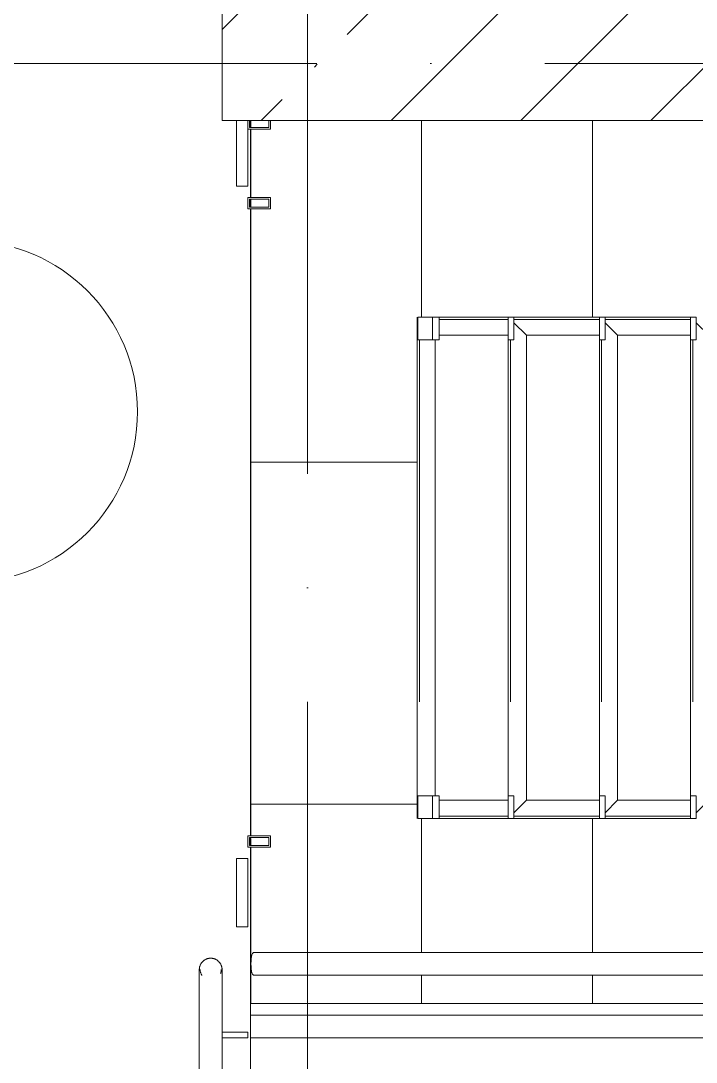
# Model space of a CAD drawing. Header units: millimetres. Extents: x -6467 to 106027, y -7090 to 195095.
# Drawn here: x 83306 to 84492, y 102692 to 104520 of the extents above; entities that cross this region are included whole.
import ezdxf

# ---------------------------------------------------------------- set-up
doc = ezdxf.new("R2010")
doc.units = ezdxf.units.MM
doc.linetypes.add('50_200_ШТРИХ_1Т_ш5_п1_п1_', pattern=[1400, 1000, -200, 0, -200])
doc.linetypes.add('Штрих', pattern=[1270, 635, -635])
for name, color, linetype, lineweight, true_color in [('A-AREA-IDEN-1', 7, 'Continuous', 9, 0xaaaaaa), ('A-GENM-1', 7, 'Continuous', 9, 0xaaaaaa), ('A-GENM-2', 7, 'Continuous', 20, 0xaaaaaa), ('A-GENM-HDLN-1', 7, 'Штрих', 5, 0xaaaaaa), ('S-STRS-1', 7, 'Continuous', 9, 0xaaaaaa), ('S-STRS-2', 7, 'Continuous', 5, 0xbfbfbf), ('Оси-3', 7, '50_200_ШТРИХ_1Т_ш5_п1_п1_', 9, 0xaaaaaa)]:
    doc.layers.add(name, color=color, linetype=linetype, lineweight=lineweight, true_color=true_color)
for name, color, linetype, lineweight in [('A-FLOR', 7, 'Continuous', 9), ('A-WALL', 7, 'Continuous', 5), ('Ограждение', 7, 'Continuous', 9), ('Ограждение-1', 7, 'Continuous', 20)]:
    doc.layers.add(name, color=color, linetype=linetype, lineweight=lineweight)
pattern_1 = [(45, (109.45, 102614.03), (-228.0985, 228.0985), []), (45, (337.55, 102614.03), (-228.0985, 228.0985), [403.225, -80.645, 6.706, -73.939])]
pattern_2 = [(180, (83709.45, 104345.1), (7e-14, -600), []), (270, (83709.45, 104345.1), (600, 4e-14), [])]

# ---------------------------------------------------------------- blocks, each defined once
blk = doc.blocks.new('О_Элемент ограждения_Обод_Труба_ГОСТ 8645-68 - О_Элемент ограждения_Обод_Труба_ГОСТ 8645-68-26169597-АИ_План этажа Радиаторы_3')
at = {"layer": 'Ограждение'}
for p, q in [((-3900, 20), (0, 20)), ((0, -20), (-3900, -20))]:
    blk.add_line(p, q, dxfattribs=at)
blk = doc.blocks.new('О_Элемент поручня_Маршевый_Труба_ГОСТ 8732-78 - О_Элемент поручня_Маршевый_Труба_ГОСТ 8732-78-26169598-АИ_План этажа Радиаторы_3')
at = {"layer": 'Ограждение'}
for p, q in [((-13.2, 0), (-3902.6, 0)), ((-3902.6, -40), (-13.2, -40))]:
    blk.add_line(p, q, dxfattribs=at)
at = {"layer": 'Ограждение', "flags": 128}
for points in [[(-8.4, -20), (-8.6, -15.5), (-8.9, -11.3), (-9.5, -7.5), (-10.2, -4.4), (-11.1, -2), (-12.1, -0.5), (-13.2, 0)], [(-13.2, -40), (-12.1, -39.5), (-11.1, -38), (-10.2, -35.6), (-9.5, -32.5), (-8.9, -28.7), (-8.6, -24.5), (-8.4, -20)]]:
    blk.add_lwpolyline(points, dxfattribs=at)
blk = doc.blocks.new('О_Элемент ограждения_Обод_Труба_ГОСТ 86451 - О_Элемент ограждения_Обод_Труба_ГОСТ 8645-68 2-21430274-АИ_План этажа Радиаторы_3')
at = {"layer": 'Ограждение-1'}
for p, q in [((-1815.2, 20), (-1800, 20)), ((-1800, 20), (-1800, -20)), ((-20, -20), (-20, 20)), ((-20, 20), (0, 20)), ((0, 20), (0, -20)), ((-1803, 17), (-1815.2, 17)), ((-1803, -17), (-1803, 17)), ((-17, 17), (-17, -17)), ((-3, 17), (-17, 17)), ((-3, -17), (-3, 17)), ((-1815.2, -17), (-1803, -17)), ((-17, -17), (-3, -17)), ((-1800, -20), (-1815.2, -20)), ((0, -20), (-20, -20))]:
    blk.add_line(p, q, dxfattribs=at)
blk = doc.blocks.new('О_Элемент поручня_Площадочный_Двухуровневый_ГОСТ 8732-78 - О_Элемент поручня_Площадочный_Двухуровневый_ГОСТ 8732-78 2-V145-АИ_План этажа Радиаторы_3')
at = {"layer": 'Ограждение'}
for p, q in [((320, 0), (0, 0)), ((0, 0), (0, -20)), ((0, -20), (0, -25.2)), ((0, -25.9), (0, -40)), ((0, -40), (320, -40))]:
    blk.add_line(p, q, dxfattribs=at)
at = {"layer": 'Ограждение', "flags": 128}
for points in [[(320, 0), (322.4, 0), (324.8, 0), (327.2, 0), (329.6, 0), (331.9, 0), (334.3, 0), (336.6, 0), (338.9, 0), (341.1, 0), (343.4, 0), (345.6, 0), (347.7, 0), (349.8, 0), (351.9, 0), (353.9, 0), (355.8, 0), (357.7, 0), (359.6, 0), (361.3, 0), (363, 0), (364.7, 0), (366.2, 0), (367.7, 0), (369.2, 0), (370.5, 0), (371.7, 0), (372.9, 0), (374, 0), (375, 0), (375.9, 0), (376.7, 0), (377.5, 0), (378.1, 0), (378.7, 0), (379.1, 0), (379.5, 0), (379.8, 0), (379.9, 0), (380, 0)], [(380, 0), (380, 0), (379.8, 0), (379.6, 0), (379.2, 0), (378.8, 0), (378.3, 0), (377.7, 0), (377, 0), (376.2, 0), (375.3, 0), (374.3, 0), (373.2, 0), (372.1, 0), (370.8, 0), (369.5, 0), (368.1, 0), (366.7, 0), (365.1, 0), (363.5, 0), (361.8, 0), (360, 0), (358.2, 0), (356.3, 0), (354.4, 0), (352.4, 0), (350.4, 0), (348.3, 0), (346.1, 0), (344, 0), (341.7, 0), (339.5, 0), (337.2, 0), (334.9, 0), (332.6, 0), (330.2, 0), (327.8, 0), (325.4, 0), (323, 0), (320.6, 0), (320, 0)], [(380, -1.5), (379.3, -1.5), (378.5, -1.6), (377.8, -1.6), (377.1, -1.7), (376.3, -1.9), (375.6, -2), (374.9, -2.2), (374.2, -2.4), (373.5, -2.7), (372.8, -3), (372.1, -3.3), (371.5, -3.6), (370.8, -3.9), (370.2, -4.3), (369.6, -4.7)], [(380, 0), (380.8, 0), (381.6, -0.1), (382.4, -0.1), (383.2, -0.3), (384, -0.4), (384.8, -0.6), (385.5, -0.8), (386.3, -1), (387, -1.3), (387.8, -1.6), (388.5, -1.9), (389.2, -2.3), (389.9, -2.6), (390.6, -3.1), (391.3, -3.5), (391.9, -4), (392.6, -4.4), (393.2, -5), (393.8, -5.5), (394.3, -6.1), (394.9, -6.7), (395.4, -7.3), (395.9, -7.9), (396.4, -8.5), (396.8, -9.2), (397.2, -9.9), (397.6, -10.6), (398, -11.3), (398.3, -12), (398.6, -12.8), (398.9, -13.5), (399.2, -14.3), (399.4, -15), (399.6, -15.8), (399.7, -16.6), (399.8, -17.4), (399.9, -18.2), (400, -19), (400, -19.8), (400, -20)], [(400, -20), (400, -20.8), (399.9, -21.6), (399.9, -22.4), (399.7, -23.2), (399.6, -24), (399.4, -24.8), (399.2, -25.5), (399, -26.3), (398.7, -27), (398.4, -27.8), (398.1, -28.5), (397.7, -29.2), (397.4, -29.9), (396.9, -30.6), (396.5, -31.3), (396, -31.9), (395.6, -32.6), (395, -33.2), (394.5, -33.8), (393.9, -34.3), (393.3, -34.9), (392.7, -35.4), (392.1, -35.9), (391.5, -36.4), (390.8, -36.8), (390.1, -37.2), (389.4, -37.6), (388.7, -38), (388, -38.3), (387.2, -38.6), (386.5, -38.9), (385.7, -39.2), (385, -39.4), (384.2, -39.6), (383.4, -39.7), (382.6, -39.8), (381.8, -39.9), (381, -40), (380.2, -40), (380, -40)], [(380, -40), (380, -40), (379.8, -40), (379.6, -40), (379.2, -40), (378.8, -40), (378.3, -40), (377.7, -40), (377, -40), (376.2, -40), (375.3, -40), (374.3, -40), (373.2, -40), (372.1, -40), (370.8, -40), (369.5, -40), (368.1, -40), (366.7, -40), (365.1, -40), (363.5, -40), (361.8, -40), (360, -40), (358.2, -40), (356.3, -40), (354.4, -40), (352.4, -40), (350.4, -40), (348.3, -40), (346.1, -40), (344, -40), (341.7, -40), (339.5, -40), (337.2, -40), (334.9, -40), (332.6, -40), (330.2, -40), (327.8, -40), (325.4, -40), (323, -40), (320.6, -40), (320, -40)], [(320, -40), (322.4, -40), (324.8, -40), (327.2, -40), (329.6, -40), (331.9, -40), (334.3, -40), (336.6, -40), (338.9, -40), (341.1, -40), (343.4, -40), (345.6, -40), (347.7, -40), (349.8, -40), (351.9, -40), (353.9, -40), (355.8, -40), (357.7, -40), (359.6, -40), (361.3, -40), (363, -40), (364.7, -40), (366.2, -40), (367.7, -40), (369.2, -40), (370.5, -40), (371.7, -40), (372.9, -40), (374, -40), (375, -40), (375.9, -40), (376.7, -40), (377.5, -40), (378.1, -40), (378.7, -40), (379.1, -40), (379.5, -40), (379.8, -40), (379.9, -40), (380, -40)], [(373.3, -37.2), (374, -37.5), (374.7, -37.7), (375.4, -37.9), (376.1, -38.1), (376.9, -38.2), (377.6, -38.3), (378.3, -38.4), (379.1, -38.5), (379.8, -38.5), (380, -38.5)]]:
    blk.add_lwpolyline(points, dxfattribs=at)
blk = doc.blocks.new('О_Полоса_Трапеция прямоугольная_Прокат_ГОСТ 1031 - Крепежная пластина-V103-АИ_План этажа Радиаторы_3')
at = {"layer": 'Ограждение'}
for p, q in [((7645, 57535.9), (7625, 57535.9)), ((7625, 57535.9), (7625, 57415.9)), ((7645, 57415.9), (7645, 57535.9)), ((7625, 57415.9), (7645, 57415.9))]:
    blk.add_line(p, q, dxfattribs=at)
blk = doc.blocks.new('О_Кронштейн_Форма Г_Круг_ГОСТ 25902 - О_Кронштейн_Форма Г_Круг_ГОСТ 2590-2006-V139-АИ_План этажа Радиаторы_3')
at = {"layer": 'Ограждение'}
for p, q in [((-105, 130.9), (-145, 130.9)), ((-105, 125.9), (-105, 130.9)), ((-145, 120.9), (-105, 120.9)), ((-105, 120.9), (-105, 125.9))]:
    blk.add_line(p, q, dxfattribs=at)
at = {"layer": 'Ограждение', "flags": 128}
for points in [[(-150.2, 130.9), (-149.2, 130.9), (-148.3, 130.9), (-147.3, 130.9), (-146.3, 130.9), (-145.3, 130.9), (-145, 130.9)], [(-145, 120.9), (-146, 120.9), (-147, 120.9), (-148, 120.9), (-149, 120.9), (-150, 120.9)]]:
    blk.add_lwpolyline(points, dxfattribs=at)
blk = doc.blocks.new('О_Кронштейн_Форма Г_Круг_ГОСТ 25902 - О_Кронштейн_Форма Г_Круг_ГОСТ 2590-2006-V104-АИ_План этажа Радиаторы_3')
at = {"layer": 'Ограждение'}
for p, q in [((7645, 57230.9), (7605, 57230.9)), ((7645, 57230.2), (7645, 57230.9)), ((7605, 57220.9), (7645, 57220.9)), ((7645, 57220.9), (7645, 57221.5))]:
    blk.add_line(p, q, dxfattribs=at)
at = {"layer": 'Ограждение', "flags": 128}
for points in [[(7599.8, 57230.9), (7600.8, 57230.9), (7601.7, 57230.9), (7602.7, 57230.9), (7603.7, 57230.9), (7604.7, 57230.9), (7605, 57230.9)], [(7605, 57220.9), (7604, 57220.9), (7603, 57220.9), (7602, 57220.9), (7601, 57220.9), (7600, 57220.9)]]:
    blk.add_lwpolyline(points, dxfattribs=at)
blk = doc.blocks.new('О_Элемент ограждения_Обод_Труба_ГОСТ 86451 - О_Элемент ограждения_Обод_Труба_ГОСТ 8645-68 2-21430283-АИ_План этажа Радиаторы_3')
at = {"layer": 'Ограждение-1'}
for p, q in [((-1140, 20), (-1120, 20)), ((-1140, -20), (-1140, 20)), ((-1120, 20), (-1120, -20)), ((-20, -20), (-20, 20)), ((-20, 20), (0, 20)), ((0, 20), (0, -20)), ((-1137, 17), (-1137, -17)), ((-1123, 17), (-1137, 17)), ((-1123, -17), (-1123, 17)), ((-17, 17), (-17, -17)), ((-3, 17), (-17, 17)), ((-3, -17), (-3, 17)), ((-1137, -17), (-1123, -17)), ((-17, -17), (-3, -17)), ((-1120, -20), (-1140, -20)), ((0, -20), (-20, -20))]:
    blk.add_line(p, q, dxfattribs=at)
blk = doc.blocks.new('О_Полоса_Трапеция прямоугольная_Прокат_ГОСТ 1031 - Крепежная пластина-V105-АИ_План этажа Радиаторы_3')
at = {"layer": 'Ограждение'}
for p, q in [((7625, 58831), (7625, 58715.9)), ((7645, 58715.9), (7645, 58815.9)), ((7625, 58715.9), (7645, 58715.9))]:
    blk.add_line(p, q, dxfattribs=at)
blk = doc.blocks.new('ОМ_Уголок_ГОСТ 8509-93 - ОМ_Уголок_ГОСТ 8509-93-V107-АИ_План этажа Радиаторы_3')
at = {"layer": 'A-GENM-1'}
for p, q in [((32, -32), (10, -10)), ((840, 0), (40, 0)), ((870, -10), (848, -32)), ((32, -32), (848, -32))]:
    blk.add_line(p, q, dxfattribs=at)
at = {"layer": 'A-GENM-HDLN-1'}
blk.add_line((40, -4), (840, -4), dxfattribs=at)
blk = doc.blocks.new('ОМ_Уголок_ГОСТ 8509-93 - ОМ_Уголок_ГОСТ 8509-93-V110-АИ_План этажа Радиаторы_3')
at = {"layer": 'A-GENM-1'}
for p, q in [((160, 0), (10, 0)), ((32, -32), (10, -10)), ((32, -32), (160, -32))]:
    blk.add_line(p, q, dxfattribs=at)
at = {"layer": 'A-GENM-HDLN-1'}
blk.add_line((10, -4), (160, -4), dxfattribs=at)
blk = doc.blocks.new('ОМ_Уголок_ГОСТ 8509-93 - ОМ_Уголок_ГОСТ 8509-93-V111-АИ_План этажа Радиаторы_3')
at = {"layer": 'A-GENM-1'}
for p, q in [((290, 0), (140, 0)), ((290, -10), (268, -32)), ((140, -32), (268, -32))]:
    blk.add_line(p, q, dxfattribs=at)
at = {"layer": 'A-GENM-HDLN-1'}
blk.add_line((140, -4), (290, -4), dxfattribs=at)
blk = doc.blocks.new('ОМ_Уголок_ГОСТ 8509-93 - ОМ_Уголок_ГОСТ 8509-93-V112-АИ_План этажа Радиаторы_3')
at = {"layer": 'A-GENM-1'}
for p, q in [((840, 0), (40, 0)), ((40, -32), (840, -32))]:
    blk.add_line(p, q, dxfattribs=at)
at = {"layer": 'A-GENM-HDLN-1'}
blk.add_line((40, -4), (840, -4), dxfattribs=at)
blk = doc.blocks.new('ОМ_Уголок_ГОСТ 8509-93 - ОМ_Уголок_ГОСТ 8509-93-V113-АИ_План этажа Радиаторы_3')
at = {"layer": 'A-GENM-1'}
for p, q in [((160, 0), (38.6, 0)), ((38.6, -32), (160, -32))]:
    blk.add_line(p, q, dxfattribs=at)
at = {"layer": 'A-GENM-HDLN-1'}
blk.add_line((38.6, -4), (160, -4), dxfattribs=at)
blk = doc.blocks.new('ОМ_Уголок_ГОСТ 8509-93 - ОМ_Уголок_ГОСТ 8509-93-V114-АИ_План этажа Радиаторы_3')
at = {"layer": 'A-GENM-1'}
for p, q in [((261.4, 0), (140, 0)), ((140, -32), (261.4, -32))]:
    blk.add_line(p, q, dxfattribs=at)
at = {"layer": 'A-GENM-HDLN-1'}
blk.add_line((140, -4), (261.4, -4), dxfattribs=at)
blk = doc.blocks.new('ОМ_Полоса_Трапеция прямоугольная_Прокат_ГОСТ 103-2006 - ОМ_Полоса_Трапеция прямоугольная_Прокат_ГОСТ 103-2006-V115-АИ_План этажа Радиаторы_3')
at = {"layer": 'A-GENM-2'}
for p, q in [((8442.3, 58496), (8432.3, 58496)), ((8432.3, 58496), (8432.3, 58456)), ((8442.3, 58456), (8442.3, 58496)), ((8432.3, 58456), (8442.3, 58456))]:
    blk.add_line(p, q, dxfattribs=at)
blk = doc.blocks.new('ОМ_Полоса_Трапеция прямоугольная_Прокат_ГОСТ 103-2006 - ОМ_Полоса_Трапеция прямоугольная_Прокат_ГОСТ 103-2006-V116-АИ_План этажа Радиаторы_3')
at = {"layer": 'A-GENM-2'}
for p, q in [((8282.3, 58496), (8272.3, 58496)), ((8272.3, 58496), (8272.3, 58456)), ((8282.3, 58456), (8282.3, 58496)), ((8272.3, 58456), (8282.3, 58456))]:
    blk.add_line(p, q, dxfattribs=at)
blk = doc.blocks.new('ОМ_Полоса_Трапеция прямоугольная_Прокат_ГОСТ 103-2006 - ОМ_Полоса_Трапеция прямоугольная_Прокат_ГОСТ 103-2006-V117-АИ_План этажа Радиаторы_3')
at = {"layer": 'A-GENM-2'}
for p, q in [((8122.3, 58496), (8112.3, 58496)), ((8112.3, 58496), (8112.3, 58456)), ((8122.3, 58456), (8122.3, 58496)), ((8112.3, 58456), (8122.3, 58456))]:
    blk.add_line(p, q, dxfattribs=at)
blk = doc.blocks.new('ОМ_Полоса_Прокат_ГОСТ 103-2006 - ОМ_Полоса_Прокат_ГОСТ 103-2006-19082131-АИ_План этажа Радиаторы_3')
at = {"layer": 'A-GENM-1'}
blk.add_line((7952.3, 58496), (7952.3, 58456), dxfattribs=at)
blk = doc.blocks.new('ОМ_Полоса_Прокат_ГОСТ 103-2006 - ОМ_Полоса_Прокат_ГОСТ 103-2006-20723456-АИ_План этажа Радиаторы_3')
at = {"layer": 'A-GENM-1'}
for p, q in [((7953.6, 58456), (7953.6, 58496)), ((7953.6, 58496), (7979.3, 58496)), ((7979.3, 58456), (7953.6, 58456))]:
    blk.add_line(p, q, dxfattribs=at)
at = {"layer": 'A-GENM-2'}
for p, q in [((7990.8, 58496), (7979.3, 58496)), ((7979.3, 58496), (7979.3, 58456)), ((7990.8, 58456), (7990.8, 58496)), ((7979.3, 58456), (7990.8, 58456))]:
    blk.add_line(p, q, dxfattribs=at)
blk = doc.blocks.new('ОМ_Полоса_Трапеция прямоугольная_Прокат_ГОСТ 103-2006 - ОМ_Полоса_Трапеция прямоугольная_Прокат_ГОСТ 103-2006-V118-АИ_План этажа Радиаторы_3')
at = {"layer": 'A-GENM-2'}
for p, q in [((8442.3, 57656), (8432.3, 57656)), ((8432.3, 57656), (8432.3, 57616)), ((8442.3, 57616), (8442.3, 57656)), ((8432.3, 57616), (8442.3, 57616))]:
    blk.add_line(p, q, dxfattribs=at)
blk = doc.blocks.new('ОМ_Полоса_Трапеция прямоугольная_Прокат_ГОСТ 103-2006 - ОМ_Полоса_Трапеция прямоугольная_Прокат_ГОСТ 103-2006-V119-АИ_План этажа Радиаторы_3')
at = {"layer": 'A-GENM-2'}
for p, q in [((8282.3, 57656), (8272.3, 57656)), ((8272.3, 57656), (8272.3, 57616)), ((8282.3, 57616), (8282.3, 57656)), ((8272.3, 57616), (8282.3, 57616))]:
    blk.add_line(p, q, dxfattribs=at)
blk = doc.blocks.new('ОМ_Полоса_Трапеция прямоугольная_Прокат_ГОСТ 103-2006 - ОМ_Полоса_Трапеция прямоугольная_Прокат_ГОСТ 103-2006-V120-АИ_План этажа Радиаторы_3')
at = {"layer": 'A-GENM-2'}
for p, q in [((8122.3, 57656), (8112.3, 57656)), ((8112.3, 57656), (8112.3, 57616)), ((8122.3, 57616), (8122.3, 57656)), ((8112.3, 57616), (8122.3, 57616))]:
    blk.add_line(p, q, dxfattribs=at)
blk = doc.blocks.new('ОМ_Полоса_Прокат_ГОСТ 103-2006 - ОМ_Полоса_Прокат_ГОСТ 103-2006-19082171-АИ_План этажа Радиаторы_3')
at = {"layer": 'A-GENM-1'}
blk.add_line((7952.3, 57656), (7952.3, 57616), dxfattribs=at)
blk = doc.blocks.new('ОМ_Полоса_Прокат_ГОСТ 103-2006 - ОМ_Полоса_Прокат_ГОСТ 103-2006-20723498-АИ_План этажа Радиаторы_3')
at = {"layer": 'A-GENM-1'}
for p, q in [((7953.6, 57616), (7953.6, 57656)), ((7953.6, 57656), (7979.3, 57656)), ((7979.3, 57616), (7953.6, 57616))]:
    blk.add_line(p, q, dxfattribs=at)
at = {"layer": 'A-GENM-2'}
for p, q in [((7990.8, 57656), (7979.3, 57656)), ((7979.3, 57656), (7979.3, 57616)), ((7990.8, 57616), (7990.8, 57656)), ((7979.3, 57616), (7990.8, 57616))]:
    blk.add_line(p, q, dxfattribs=at)
blk = doc.blocks.new('AAR_СКБ_Марка_помещения_1_5 ммп - Номер-27962133-АИ_План этажа Радиаторы_3')
at = {"layer": 'A-AREA-IDEN-1'}
for p, q in [((-2.9871, 3), (3.0129, 3)), ((-2.9871, 0), (3.0129, 0))]:
    blk.add_line(p, q, dxfattribs=at)
for centre, start, end in [((-2.9871, 1.5), 90, 270), ((3.0129, 1.5), 270, 90)]:
    blk.add_arc(centre, 1.5, start, end, dxfattribs=at)

msp = doc.modelspace()

# ---------------------------------------------------------------- hatches: boundary and pattern name
at = {"layer": 'A-WALL'}
h = msp.add_hatch(dxfattribs=at)
h.set_pattern_fill('FP_1', color=256, style=0, pattern_type=2)
h.set_pattern_definition(pattern_1)
h.paths.add_polyline_path([(83659.4, 104345.1), (83909.4, 104345.1), (83909.4, 108445.1), (83659.4, 108445.1), (83659.4, 104464.8)])
h = msp.add_hatch(dxfattribs=at)
h.set_pattern_fill('FP_1', color=256, style=0, pattern_type=2)
h.set_pattern_definition(pattern_1)
h.paths.add_polyline_path([(88892.1, 104345.1), (89359.4, 104345.1), (89359.4, 104595.1), (83909.4, 104595.1), (83909.4, 104345.1), (87238, 104345.1)])
at = {"layer": 'S-STRS-2'}
h = msp.add_hatch(dxfattribs=at)
h.set_pattern_fill('FP_11', color=256, style=0, pattern_type=2)
h.set_pattern_definition(pattern_2)
h.paths.add_polyline_path([(83709.4, 102795.1), (84009.4, 102795.1), (84009.4, 102845.1), (83712.7, 102847.1), (83710.5, 102856.4), (83711, 102877.5), (83714.7, 102885.1), (84009.4, 102885.1), (84009.4, 103120.1), (84001.7, 103120.1), (84003, 104000.1), (84009.4, 104000.1), (84009.4, 104345.1), (83744.4, 104345.1), (83744.4, 104329.9), (83709.4, 104329.9), (83709.4, 104209.9), (83744.4, 104209.9), (83744.4, 104189.9), (83709.4, 104189.9), (83709.4, 103089.9), (83744.4, 103089.9), (83744.4, 103069.9), (83709.4, 103069.9), (83709.4, 102860.6)])
h.paths.add_polyline_path([(83709.4, 103072.9), (83741.4, 103072.9), (83741.4, 103086.9), (83709.4, 103084.9)])
h.paths.add_polyline_path([(83727.4, 104192.9), (83741.4, 104192.9), (83741.4, 104206.9), (83709.4, 104206.9), (83709.4, 104192.9)])
h.paths.add_polyline_path([(83741.4, 104332.9), (83739.6, 104345.1), (83709.4, 104345.1), (83709.4, 104332.9), (83727.4, 104332.9)])
h = msp.add_hatch(dxfattribs=at)
h.set_pattern_fill('FP_11', color=256, style=0, pattern_type=2)
h.set_pattern_definition(pattern_2)
h.paths.add_polyline_path([(84009.4, 102795.1), (84309.4, 102795.1), (84309.4, 102845.1), (84009.4, 102845.1)])
h.paths.add_polyline_path([(84009.4, 102885.1), (84309.4, 102885.1), (84309.4, 103120.1), (84009.4, 103120.1), (84009.4, 103058.6)])
h.paths.add_polyline_path([(84033.7, 104000.1), (84309.4, 104000.1), (84309.4, 104345.1), (84009.4, 104345.1), (84011.7, 104000.1), (84028.8, 104000.1)])
h = msp.add_hatch(dxfattribs=at)
h.set_pattern_fill('FP_11', color=256, style=0, pattern_type=2)
h.set_pattern_definition(pattern_2)
h.paths.add_polyline_path([(84309.4, 102795.1), (84609.4, 102795.1), (84609.4, 102845.1), (84309.4, 102845.1)])
h.paths.add_polyline_path([(84309.4, 102885.1), (84609.4, 102885.1), (84609.4, 103120.1), (84309.4, 103120.1), (84309.4, 103058.6)])
h.paths.add_polyline_path([(84321.7, 104000.1), (84609.4, 104000.1), (84609.4, 104345.1), (84309.4, 104345.1), (84309.4, 104000.1)])

# ---------------------------------------------------------------- linework, layer by layer
at = {"layer": 'A-FLOR'}
for p, q in [((83709.4, 104332.9), (83709.4, 104345.1)), ((83709.4, 104209.9), (83709.4, 104330.3)), ((83709.4, 104192.9), (83709.4, 104207.1)), ((83709.4, 103089.5), (83709.4, 104190.3)), ((83709.4, 103072.8), (83709.4, 103086.9)), ((83709.4, 102549.5), (83709.4, 103069.9))]:
    msp.add_line(p, q, dxfattribs=at)
at = {"layer": 'A-WALL'}
for p, q in [((83659.4, 108445.1), (83659.4, 104345.1)), ((83659.4, 104345.1), (89109.4, 104345.1))]:
    msp.add_line(p, q, dxfattribs=at)
at = {"layer": 'S-STRS-1'}
for p, q in [((84009.4, 104345.1), (84009.4, 104000.1)), ((84009.4, 104345.1), (84009.4, 104000.1)), ((84309.4, 104345.1), (84309.4, 104000.1)), ((84309.4, 104345.1), (84309.4, 104000.1)), ((84009.4, 103120.1), (84009.4, 102884.6)), ((84009.4, 103120.1), (84009.4, 102884.6)), ((84309.4, 103120.1), (84309.4, 102884.6)), ((84309.4, 103120.1), (84309.4, 102884.6)), ((84009.4, 102845.6), (84009.4, 102795.1)), ((84009.4, 102845.6), (84009.4, 102795.1)), ((84309.4, 102845.6), (84309.4, 102795.1)), ((84309.4, 102845.6), (84309.4, 102795.1)), ((83709.4, 102795.1), (84009.4, 102795.1)), ((84009.4, 102795.1), (84309.4, 102795.1)), ((84309.4, 102795.1), (84609.4, 102795.1))]:
    msp.add_line(p, q, dxfattribs=at)
at = {"layer": 'Оси-3'}
for p, q in [((83809.4, 96724.3), (83809.4, 114331)), ((104827.4, 104445.1), (-5157.9, 104445.1))]:
    msp.add_line(p, q, dxfattribs=at)

# ---------------------------------------------------------------- block references
at = {"layer": 'A-AREA-IDEN-1', "xscale": 199.9999999999999, "yscale": 199.9999999999999, "zscale": 199.9999999999999}
msp.add_blockref('AAR_СКБ_Марка_помещения_1_5 ммп - Номер-27962133-АИ_План этажа Радиаторы_3', (82608.3, 103534.1), dxfattribs=at)
at = {"layer": 'A-GENM-1'}
for name in ['ОМ_Полоса_Прокат_ГОСТ 103-2006 - ОМ_Полоса_Прокат_ГОСТ 103-2006-19082131-АИ_План этажа Радиаторы_3', 'ОМ_Полоса_Прокат_ГОСТ 103-2006 - ОМ_Полоса_Прокат_ГОСТ 103-2006-20723456-АИ_План этажа Радиаторы_3', 'ОМ_Полоса_Трапеция прямоугольная_Прокат_ГОСТ 103-2006 - ОМ_Полоса_Трапеция прямоугольная_Прокат_ГОСТ 103-2006-V117-АИ_План этажа Радиаторы_3', 'ОМ_Полоса_Трапеция прямоугольная_Прокат_ГОСТ 103-2006 - ОМ_Полоса_Трапеция прямоугольная_Прокат_ГОСТ 103-2006-V116-АИ_План этажа Радиаторы_3', 'ОМ_Полоса_Трапеция прямоугольная_Прокат_ГОСТ 103-2006 - ОМ_Полоса_Трапеция прямоугольная_Прокат_ГОСТ 103-2006-V115-АИ_План этажа Радиаторы_3', 'ОМ_Полоса_Прокат_ГОСТ 103-2006 - ОМ_Полоса_Прокат_ГОСТ 103-2006-19082171-АИ_План этажа Радиаторы_3', 'ОМ_Полоса_Прокат_ГОСТ 103-2006 - ОМ_Полоса_Прокат_ГОСТ 103-2006-20723498-АИ_План этажа Радиаторы_3', 'ОМ_Полоса_Трапеция прямоугольная_Прокат_ГОСТ 103-2006 - ОМ_Полоса_Трапеция прямоугольная_Прокат_ГОСТ 103-2006-V120-АИ_План этажа Радиаторы_3', 'ОМ_Полоса_Трапеция прямоугольная_Прокат_ГОСТ 103-2006 - ОМ_Полоса_Трапеция прямоугольная_Прокат_ГОСТ 103-2006-V119-АИ_План этажа Радиаторы_3', 'ОМ_Полоса_Трапеция прямоугольная_Прокат_ГОСТ 103-2006 - ОМ_Полоса_Трапеция прямоугольная_Прокат_ГОСТ 103-2006-V118-АИ_План этажа Радиаторы_3']:
    msp.add_blockref(name, (76049.4, 45504), dxfattribs=at)
at = {"layer": 'A-GENM-1', "extrusion": (0, 0, -1)}
for name, p in [('ОМ_Уголок_ГОСТ 8509-93 - ОМ_Уголок_ГОСТ 8509-93-V114-АИ_План этажа Радиаторы_3', (-84301.7, 104000.1)), ('ОМ_Уголок_ГОСТ 8509-93 - ОМ_Уголок_ГОСТ 8509-93-V111-АИ_План этажа Радиаторы_3', (-84461.7, 104000.1)), ('ОМ_Уголок_ГОСТ 8509-93 - ОМ_Уголок_ГОСТ 8509-93-V111-АИ_План этажа Радиаторы_3', (-84621.7, 104000.1))]:
    msp.add_blockref(name, p, dxfattribs=at)
for name, p, rotation in [('ОМ_Уголок_ГОСТ 8509-93 - ОМ_Уголок_ГОСТ 8509-93-V107-АИ_План этажа Радиаторы_3', (-84161.7, 104000.1), 269.9999999999989), ('ОМ_Уголок_ГОСТ 8509-93 - ОМ_Уголок_ГОСТ 8509-93-V107-АИ_План этажа Радиаторы_3', (-84321.7, 104000.1), 269.9999999999989), ('ОМ_Уголок_ГОСТ 8509-93 - ОМ_Уголок_ГОСТ 8509-93-V107-АИ_План этажа Радиаторы_3', (-84481.7, 104000.1), 269.9999999999989), ('ОМ_Уголок_ГОСТ 8509-93 - ОМ_Уголок_ГОСТ 8509-93-V112-АИ_План этажа Радиаторы_3', (-84001.7, 104000.1), 269.9999999999989), ('ОМ_Уголок_ГОСТ 8509-93 - ОМ_Уголок_ГОСТ 8509-93-V113-АИ_План этажа Радиаторы_3', (-84001.7, 103120.1), 180), ('ОМ_Уголок_ГОСТ 8509-93 - ОМ_Уголок_ГОСТ 8509-93-V110-АИ_План этажа Радиаторы_3', (-84161.7, 103120.1), 180), ('ОМ_Уголок_ГОСТ 8509-93 - ОМ_Уголок_ГОСТ 8509-93-V110-АИ_План этажа Радиаторы_3', (-84321.7, 103120.1), 180)]:
    msp.add_blockref(name, p, dxfattribs=dict(at, rotation=rotation))
at = {"layer": 'Ограждение'}
for name, p in [('О_Полоса_Трапеция прямоугольная_Прокат_ГОСТ 1031 - Крепежная пластина-V105-АИ_План этажа Радиаторы_3', (76059.4, 45514)), ('О_Полоса_Трапеция прямоугольная_Прокат_ГОСТ 1031 - Крепежная пластина-V105-АИ_План этажа Радиаторы_3', (76059.4, 45514)), ('О_Полоса_Трапеция прямоугольная_Прокат_ГОСТ 1031 - Крепежная пластина-V103-АИ_План этажа Радиаторы_3', (76059.4, 45514)), ('О_Кронштейн_Форма Г_Круг_ГОСТ 25902 - О_Кронштейн_Форма Г_Круг_ГОСТ 2590-2006-V139-АИ_План этажа Радиаторы_3', (83809.4, 102614)), ('О_Кронштейн_Форма Г_Круг_ГОСТ 25902 - О_Кронштейн_Форма Г_Круг_ГОСТ 2590-2006-V104-АИ_План этажа Радиаторы_3', (76059.4, 45514))]:
    msp.add_blockref(name, p, dxfattribs=at)
for name, p, rotation in [('О_Элемент ограждения_Обод_Труба_ГОСТ 86451 - О_Элемент ограждения_Обод_Труба_ГОСТ 8645-68 2-21430274-АИ_План этажа Радиаторы_3', (83724.4, 102529.9), 269.9999999999997), ('О_Элемент ограждения_Обод_Труба_ГОСТ 86451 - О_Элемент ограждения_Обод_Труба_ГОСТ 8645-68 2-21430283-АИ_План этажа Радиаторы_3', (83724.4, 103069.9), 269.9999999999997), ('О_Элемент поручня_Маршевый_Труба_ГОСТ 8732-78 - О_Элемент поручня_Маршевый_Труба_ГОСТ 8732-78-26169598-АИ_План этажа Радиаторы_3', (83701.6, 102845.1), 180), ('О_Элемент поручня_Площадочный_Двухуровневый_ГОСТ 8732-78 - О_Элемент поручня_Площадочный_Двухуровневый_ГОСТ 8732-78 2-V145-АИ_План этажа Радиаторы_3', (83619.4, 102474.9), 89.99999999999993), ('О_Элемент ограждения_Обод_Труба_ГОСТ 8645-68 - О_Элемент ограждения_Обод_Труба_ГОСТ 8645-68-26169597-АИ_План этажа Радиаторы_3', (83709.4, 102755.1), 180)]:
    msp.add_blockref(name, p, dxfattribs=dict(at, rotation=rotation))

doc.saveas('drawing.dxf')
